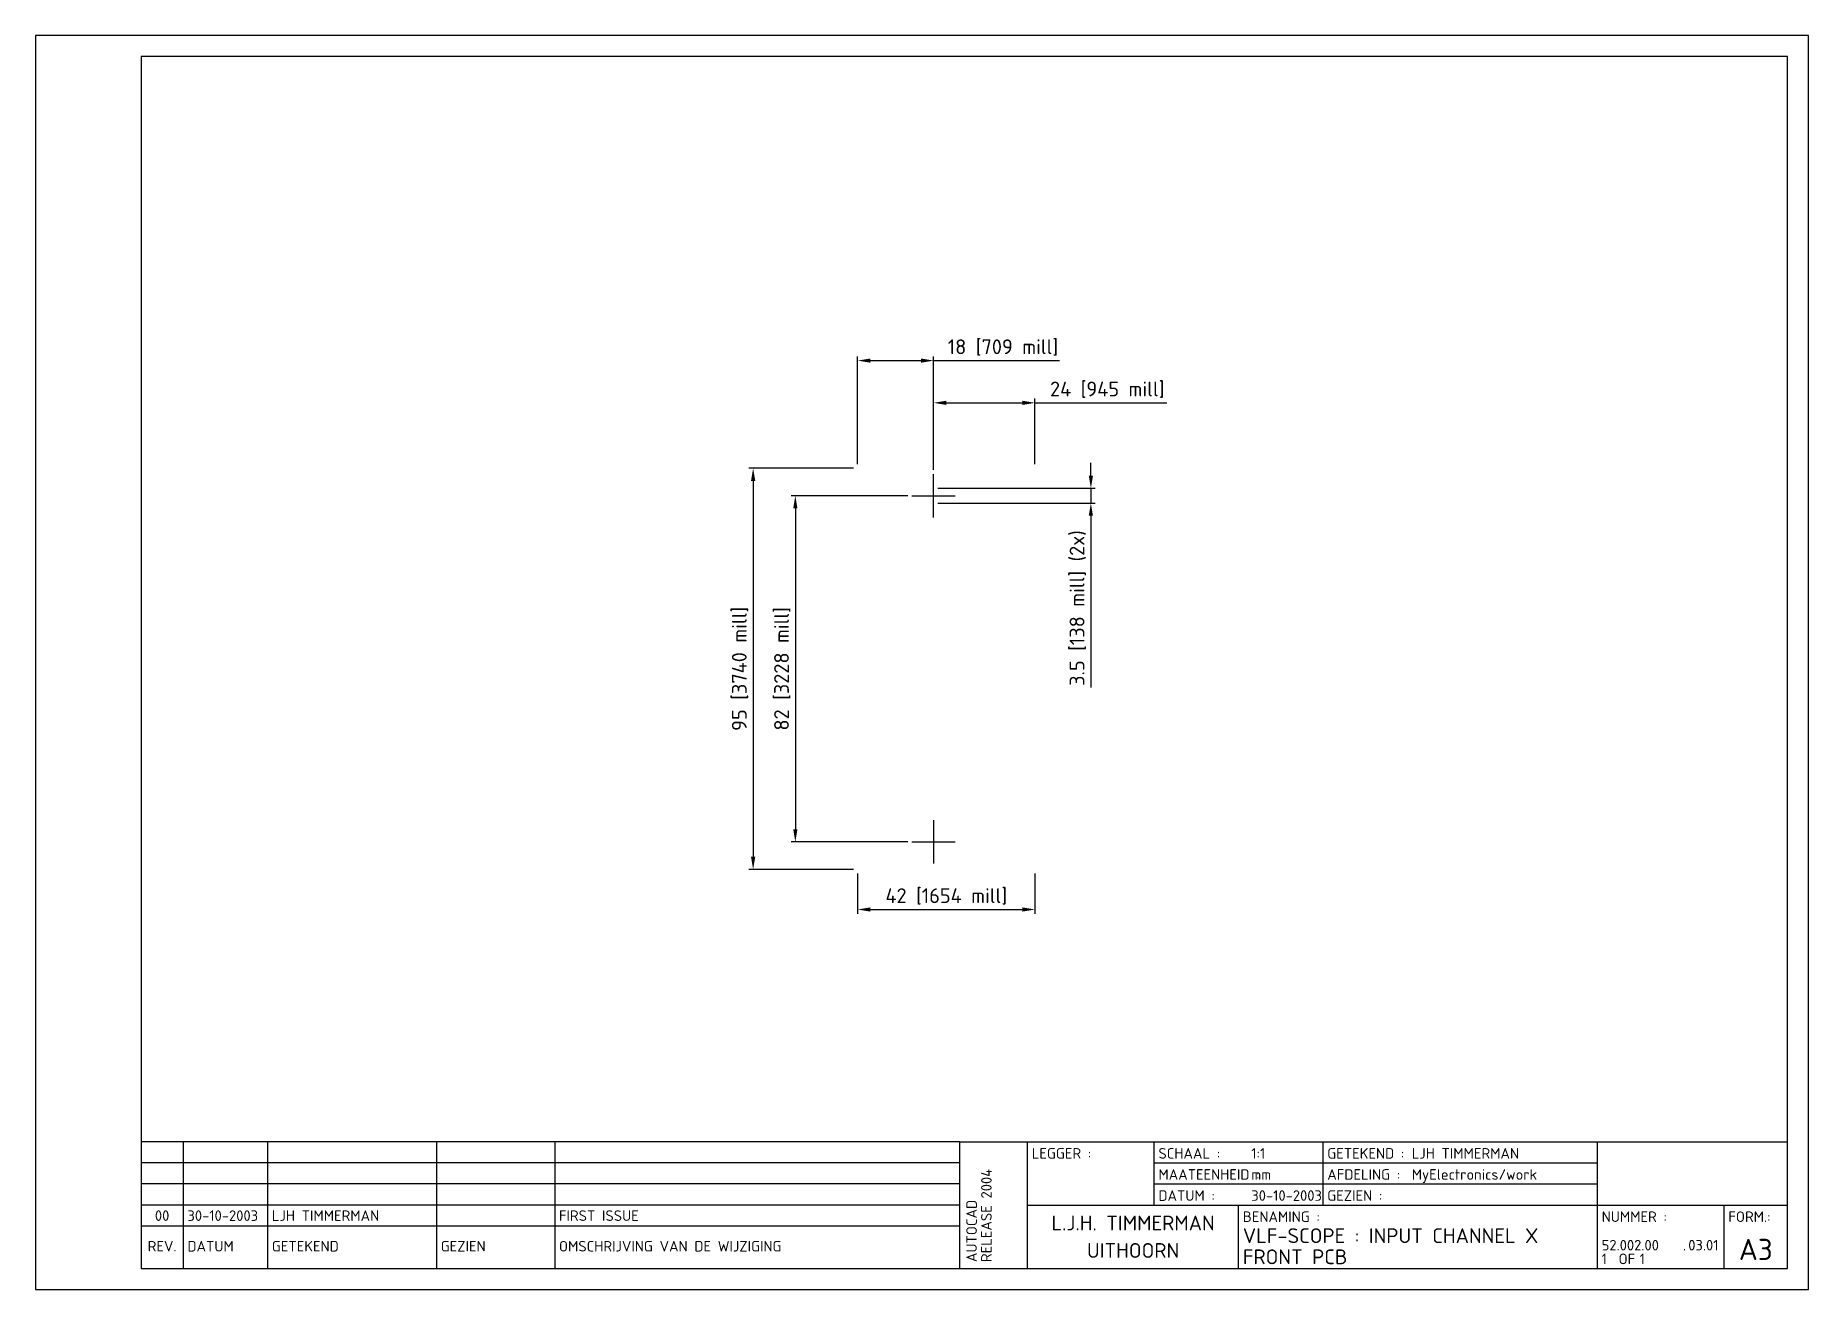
# Paper-space layout 'Layout1' of a CAD drawing. Extents: x 0 to 420, y 0 to 297.
# The model-space entities are those that its viewports show. They can reach past a viewport. Long polylines and large blocks are cut down to what shows.
import ezdxf
from ezdxf.enums import TextEntityAlignment as Align

# ---------------------------------------------------------------- set-up
doc = ezdxf.new("R2010")
doc.units = 0
doc.header["$LTSCALE"] = 10
doc.header["$MEASUREMENT"] = 0
doc.header["$PDMODE"] = 98
doc.header["$PDSIZE"] = -3
doc.linetypes.add('CENTER', pattern=[2, 1.25, -0.25, 0.25, -0.25])
doc.layers.get('0').update_dxf_attribs({"linetype": 'CONTINUOUS'})
doc.layers.get('DEFPOINTS').update_dxf_attribs({"linetype": 'CONTINUOUS'})
for name, color, linetype in [('DIMENSIONS', 1, 'CONTINUOUS'), ('GENERAL', 7, 'CONTINUOUS'), ('TITLEBLOCK', 7, 'CONTINUOUS')]:
    doc.layers.add(name, color=color, linetype=linetype)
doc.styles.add('ISO', font='isocpeur.ttf')
doc.dimstyles.get("Standard").update_dxf_attribs({"dimtxt": 3.5, "dimasz": 3, "dimexe": 1, "dimexo": 1, "dimgap": 1, "dimtad": 1, "dimdec": 3, "dimdsep": 46, "dimtxsty": 'ISO', "dimcen": 1, "dimclrt": 2, "dimadec": 0, "dimazin": 0, "dimtfac": 1, "dimtdec": 3, "dimtmove": 0, "dimatfit": 3, "dimfxl": 0, "dimtolj": 1, "dimarcsym": 0})

# ---------------------------------------------------------------- blocks, each defined once
blk = doc.blocks.new('A3')
at = {"layer": 'TITLEBLOCK', "color": 3}
for p, q in [((219, 35), (25, 35)), ((219, 35), (415, 35)), ((219, 5), (219, 35)), ((235, 5), (235, 35)), ((265, 20), (265, 35)), ((305, 20), (305, 35)), ((370, 5), (370, 35)), ((265, 30), (370, 30)), ((265, 25), (370, 25)), ((235, 20), (415, 20)), ((285, 5), (285, 20)), ((400, 5), (400, 20)), ((219, 15), (25, 15))]:
    blk.add_line(p, q, dxfattribs=at)
at = {"layer": 'TITLEBLOCK'}
for p, q in [((35, 35), (35, 5)), ((55, 35), (55, 5)), ((95, 35), (95, 5)), ((123, 35), (123, 5)), ((219, 30), (25, 30)), ((219, 25), (25, 25)), ((219, 20), (25, 20))]:
    blk.add_line(p, q, dxfattribs=at)
at = {"layer": 'TITLEBLOCK', "color": 1}
blk.add_lwpolyline([(0, 0), (420, 0), (420, 297), (0, 297)], close=True, dxfattribs=at)
at = {"layer": 'TITLEBLOCK', "color": 4}
blk.add_lwpolyline([(25, 5), (415, 5), (415, 292), (25, 292), (25, 5)], dxfattribs=at)
at = {"layer": 'TITLEBLOCK', "style": 'ISO'}
for s, p in [('LEGGER :', (236, 31)), ('SCHAAL :', (266, 31)), ('GETEKEND :', (306, 31)), ('MAATEENHEID :', (266, 26)), ('AFDELING :', (306, 26)), ('DATUM :', (266, 21)), ('GEZIEN :', (306, 21)), ('BENAMING :', (286, 16)), ('NUMMER :', (371, 16)), ('FORM.:', (401, 16)), ('DATUM', (36, 9)), ('GETEKEND', (56, 9)), ('GEZIEN', (96, 9)), ('OMSCHRIJVING VAN DE WIJZIGING', (124, 9)), ('OF', (375, 6)), ('.', (390.25, 9.25))]:
    blk.add_text(s, height=2.5, dxfattribs=at).set_placement(p)
blk.add_text('REV.', height=2.5, dxfattribs=at).set_placement((30, 9), align=Align.CENTER)
for tag, p in [('REV4', (30, 31.25)), ('REV3', (30, 26.25)), ('REV2', (30, 21.25)), ('REV1', (30, 16.25))]:
    blk.add_attdef(tag, text='', height=2.5, dxfattribs=at).set_placement(p, align=Align.CENTER)
for tag, p in [('DATUM4', (36, 31.25)), ('GET4', (56, 31.25)), ('GEZ4', (96, 31.25)), ('OMSCHR4', (124, 31.25)), ('DATUM3', (36, 26.25)), ('GET3', (56, 26.25)), ('GEZ3', (96, 26.25)), ('OMSCHR3', (124, 26.25)), ('DATUM2', (36, 21.25)), ('GET2', (56, 21.25)), ('GEZ2', (96, 21.25)), ('OMSCHR2', (124, 21.25)), ('DATUM1', (36, 16.25)), ('GET1', (56, 16.25)), ('GEZ1', (96, 16.25)), ('OMSCHR1', (124, 16.25))]:
    blk.add_attdef(tag, p, '', height=2.5, dxfattribs=at)
at = {"layer": 'TITLEBLOCK', "color": 2, "style": 'ISO'}
for tag, p, height in [('S', (288, 31), 2.5), ('GET', (326, 31), 2.5), ('OPM1', (371, 31), 2.5), ('ME', (288, 26), 2.5), ('AFD', (326, 26), 2.5), ('OPM2', (371, 26), 2.5), ('LDATUM', (245.5, 21), 2.5), ('DATUM', (288, 21), 2.5), ('GEZ', (326, 21), 2.5), ('OPM3', (371, 21), 2.5), ('BEN1', (286, 11), 3.5), ('CAT', (371, 12.5), 2.5), ('INST', (378, 12.5), 2.5), ('BEN2', (286, 6), 3.5), ('PARTNO', (371, 9.25), 2.5), ('B', (371, 6), 2.5), ('NOBLZ', (380, 6), 2.5), ('TEK', (391.5, 9.25), 2.5)]:
    blk.add_attdef(tag, p, '', height=height, dxfattribs=at)
at = {"layer": 'TITLEBLOCK', "color": 3, "style": 'ISO'}
blk.add_attdef('L', (236, 21), '', height=5, dxfattribs=at)
at = {"layer": 'TITLEBLOCK', "color": 2, "style": 'ISO'}
for tag, p in [('DOSNAAM', (230, 6.5)), ('SYSTEEM', (223, 6.5)), ('FLOPPY', (233.5, 6.5)), ('REL', (226.5, 6.5))]:
    blk.add_attdef(tag, p, '', height=2.5, rotation=90, dxfattribs=at)
for tag, p in [('NAAM', (260, 14)), ('PLAATS', (260, 7.5))]:
    blk.add_attdef(tag, text='', height=3.5, dxfattribs=at).set_placement(p, align=Align.CENTER)
at = {"layer": 'TITLEBLOCK', "color": 3, "style": 'ISO'}
blk.add_attdef('F', text='', height=5, dxfattribs=at).set_placement((407.5, 7), align=Align.CENTER)
blk = doc.blocks.new('*D1')
at = {"layer": 'DEFPOINTS', "color": 0}
for p in [(194.75, 194.5), (170, 99.5), (194.75, 99.5)]:
    blk.add_point(p, dxfattribs=at)
at = {"layer": 'DIMENSIONS', "color": 0, "lineweight": -2}
for p, q in [((193.75, 194.5), (169, 194.5)), ((170, 191.5), (170, 102.5)), ((193.75, 99.5), (169, 99.5))]:
    blk.add_line(p, q, dxfattribs=at)
at = {"layer": 'DIMENSIONS', "color": 0}
for points in [[(169.5, 191.5), (170.5, 191.5), (170, 194.5)], [(169.5, 102.5), (170.5, 102.5), (170, 99.5)]]:
    blk.add_solid(points, dxfattribs=at)
at = {"layer": 'DIMENSIONS', "color": 2, "insert": (166.9, 147), "char_height": 3.5, "attachment_point": 5, "rotation": 90, "style": 'ISO'}
blk.add_mtext('\\A1;95 [3740 mill]', dxfattribs=at)
blk = doc.blocks.new('*D2')
at = {"layer": 'DEFPOINTS', "color": 0}
for p in [(207.63, 188), (180, 106), (207.63, 106)]:
    blk.add_point(p, dxfattribs=at)
at = {"layer": 'DIMENSIONS', "color": 0, "lineweight": -2}
for p, q in [((206.63, 188), (179, 188)), ((180, 185), (180, 109)), ((206.63, 106), (179, 106))]:
    blk.add_line(p, q, dxfattribs=at)
at = {"layer": 'DIMENSIONS', "color": 0}
for points in [[(179.5, 185), (180.5, 185), (180, 188)], [(179.5, 109), (180.5, 109), (180, 106)]]:
    blk.add_solid(points, dxfattribs=at)
at = {"layer": 'DIMENSIONS', "color": 2, "insert": (176.9, 147), "char_height": 3.5, "attachment_point": 5, "rotation": 90, "style": 'ISO'}
blk.add_mtext('\\A1;82 [3228 mill]', dxfattribs=at)
blk = doc.blocks.new('*D3')
at = {"layer": 'DEFPOINTS', "color": 0}
for p in [(194.75, 99.5), (236.75, 99.5), (236.75, 90)]:
    blk.add_point(p, dxfattribs=at)
at = {"layer": 'DIMENSIONS', "color": 0, "lineweight": -2}
for p, q in [((194.75, 98.5), (194.75, 89)), ((236.75, 98.5), (236.75, 89)), ((197.75, 90), (233.75, 90))]:
    blk.add_line(p, q, dxfattribs=at)
at = {"layer": 'DIMENSIONS', "color": 0}
for points in [[(197.75, 90.5), (197.75, 89.5), (194.75, 90)], [(233.75, 90.5), (233.75, 89.5), (236.75, 90)]]:
    blk.add_solid(points, dxfattribs=at)
at = {"layer": 'DIMENSIONS', "color": 2, "insert": (215.75, 93.1), "char_height": 3.5, "attachment_point": 5, "style": 'ISO'}
blk.add_mtext('\\A1;42 [1654 mill]', dxfattribs=at)
blk = doc.blocks.new('*D4')
at = {"layer": 'DEFPOINTS', "color": 0}
for p in [(212.75, 220), (194.75, 194.5), (212.75, 193.12)]:
    blk.add_point(p, dxfattribs=at)
at = {"layer": 'DIMENSIONS', "color": 0, "lineweight": -2}
for p, q in [((194.75, 195.5), (194.75, 221)), ((197.75, 220), (209.75, 220)), ((212.75, 194.12), (212.75, 221)), ((212.75, 220), (242.6, 220))]:
    blk.add_line(p, q, dxfattribs=at)
at = {"layer": 'DIMENSIONS', "color": 0}
for points in [[(197.75, 220.5), (197.75, 219.5), (194.75, 220)], [(209.75, 220.5), (209.75, 219.5), (212.75, 220)]]:
    blk.add_solid(points, dxfattribs=at)
at = {"layer": 'DIMENSIONS', "color": 2, "insert": (229.18, 223.1), "char_height": 3.5, "attachment_point": 5, "style": 'ISO'}
blk.add_mtext('\\A1;18 [709 mill]', dxfattribs=at)
blk = doc.blocks.new('*D5')
at = {"layer": 'DEFPOINTS', "color": 0}
for p in [(236.75, 210), (236.75, 194.5), (212.75, 193.12)]:
    blk.add_point(p, dxfattribs=at)
at = {"layer": 'DIMENSIONS', "color": 0, "lineweight": -2}
for p, q in [((212.75, 194.12), (212.75, 211)), ((215.75, 210), (233.75, 210)), ((236.75, 195.5), (236.75, 211)), ((236.75, 210), (268, 210))]:
    blk.add_line(p, q, dxfattribs=at)
at = {"layer": 'DIMENSIONS', "color": 0}
for points in [[(215.75, 210.5), (215.75, 209.5), (212.75, 210)], [(233.75, 210.5), (233.75, 209.5), (236.75, 210)]]:
    blk.add_solid(points, dxfattribs=at)
at = {"layer": 'DIMENSIONS', "color": 2, "insert": (253.88, 213.1), "char_height": 3.5, "attachment_point": 5, "style": 'ISO'}
blk.add_mtext('\\A1;24 [945 mill]', dxfattribs=at)
blk = doc.blocks.new('*D6')
at = {"layer": 'DEFPOINTS', "color": 0}
for p in [(212.75, 189.75), (212.75, 186.25), (250, 186.25)]:
    blk.add_point(p, dxfattribs=at)
at = {"layer": 'DIMENSIONS', "color": 0, "lineweight": -2}
for p, q in [((250, 192.75), (250, 195.75)), ((213.75, 189.75), (251, 189.75)), ((250, 189.75), (250, 186.25)), ((213.75, 186.25), (251, 186.25)), ((250, 183.25), (250, 142.55))]:
    blk.add_line(p, q, dxfattribs=at)
at = {"layer": 'DIMENSIONS', "color": 0}
for points in [[(249.5, 192.75), (250.5, 192.75), (250, 189.75)], [(249.5, 183.25), (250.5, 183.25), (250, 186.25)]]:
    blk.add_solid(points, dxfattribs=at)
at = {"layer": 'DIMENSIONS', "color": 2, "insert": (246.9, 161.4), "char_height": 3.5, "attachment_point": 5, "rotation": 90, "style": 'ISO'}
blk.add_mtext('\\A1;3.5 [138 mill] (2x)', dxfattribs=at)

msp = doc.modelspace()

# ---------------------------------------------------------------- linework, layer by layer
at = {"layer": 'GENERAL', "color": 1, "linetype": 'CENTER'}
for p, q in [((18, 83.375), (18, 93.625)), ((12.875, 88.5), (23.125, 88.5)), ((18, 11.625), (18, 1.375)), ((12.875, 6.5), (23.125, 6.5))]:
    msp.add_line(p, q, dxfattribs=at)

psp = doc.layouts.get("Layout1")

# ---------------------------------------------------------------- block references
ref = psp.add_blockref('A3', (0, 0))
ref.add_attrib('PARTNO', '52.002.00', (371, 9.25), dxfattribs={"layer": 'TITLEBLOCK', "color": 2, "height": 2.5, "style": 'ISO'})
ref.add_attrib('TEK', '03.01', (391.5, 9.25), dxfattribs={"layer": 'TITLEBLOCK', "color": 2, "height": 2.5, "style": 'ISO'})
ref.add_attrib('B', '1', (371, 6), dxfattribs={"layer": 'TITLEBLOCK', "color": 2, "height": 2.5, "style": 'ISO'})
ref.add_attrib('NOBLZ', '1', (380, 6), dxfattribs={"layer": 'TITLEBLOCK', "color": 2, "height": 2.5, "style": 'ISO'})
ref.add_attrib('F', 'A3', dxfattribs={"layer": 'TITLEBLOCK', "color": 3, "height": 5, "style": 'ISO'}).set_placement((407.5, 7), align=Align.CENTER)
ref.add_attrib('BEN1', 'VLF-SCOPE : INPUT CHANNEL X', (286, 11), dxfattribs={"layer": 'TITLEBLOCK', "color": 2, "height": 3.5, "style": 'ISO'})
ref.add_attrib('BEN2', 'FRONT PCB', (286, 6), dxfattribs={"layer": 'TITLEBLOCK', "color": 2, "height": 3.5, "style": 'ISO'})
ref.add_attrib('S', '1:1', (288, 31), dxfattribs={"layer": 'TITLEBLOCK', "color": 2, "height": 2.5, "style": 'ISO'})
ref.add_attrib('ME', 'mm', (288, 26), dxfattribs={"layer": 'TITLEBLOCK', "color": 2, "height": 2.5, "style": 'ISO'})
ref.add_attrib('DATUM', '30-10-2003', (288, 21), dxfattribs={"layer": 'TITLEBLOCK', "color": 2, "height": 2.5, "style": 'ISO'})
ref.add_attrib('GET', 'LJH TIMMERMAN', (326, 31), dxfattribs={"layer": 'TITLEBLOCK', "color": 2, "height": 2.5, "style": 'ISO'})
ref.add_attrib('AFD', 'MyElectronics/work', (326, 26), dxfattribs={"layer": 'TITLEBLOCK', "color": 2, "height": 2.5, "style": 'ISO'})
ref.add_attrib('NAAM', 'L.J.H. TIMMERMAN', dxfattribs={"layer": 'TITLEBLOCK', "color": 2, "height": 3.5, "style": 'ISO'}).set_placement((260, 14), align=Align.CENTER)
ref.add_attrib('PLAATS', 'UITHOORN', dxfattribs={"layer": 'TITLEBLOCK', "color": 2, "height": 3.5, "style": 'ISO'}).set_placement((260, 7.5), align=Align.CENTER)
ref.add_attrib('SYSTEEM', 'AUTOCAD', (223, 6.5), dxfattribs={"layer": 'TITLEBLOCK', "color": 2, "height": 2.5, "rotation": 90, "style": 'ISO'})
ref.add_attrib('REL', 'RELEASE 2004', (226.5, 6.5), dxfattribs={"layer": 'TITLEBLOCK', "color": 2, "height": 2.5, "rotation": 90, "style": 'ISO'})
ref.add_attrib('REV1', '00', dxfattribs={"layer": 'TITLEBLOCK', "height": 2.5, "style": 'ISO'}).set_placement((30, 16.25), align=Align.CENTER)
ref.add_attrib('DATUM1', '30-10-2003', (36, 16.25), dxfattribs={"layer": 'TITLEBLOCK', "height": 2.5, "style": 'ISO'})
ref.add_attrib('GET1', 'LJH TIMMERMAN', (56, 16.25), dxfattribs={"layer": 'TITLEBLOCK', "height": 2.5, "style": 'ISO'})
ref.add_attrib('OMSCHR1', 'FIRST ISSUE', (124, 16.25), dxfattribs={"layer": 'TITLEBLOCK', "height": 2.5, "style": 'ISO'})

# ---------------------------------------------------------------- dimensions: what is measured, and where the dimension line sits
at = {"layer": 'DIMENSIONS'}
for base, p1, p2, picture, middle in [((212.7502, 220), (194.7502, 194.499), (212.7502, 193.124), '*D4', (229.1752, 223.1)), ((236.7502, 210), (212.7502, 193.124), (236.7502, 194.499), '*D5', (253.8752, 213.1)), ((236.7502, 90), (194.7502, 99.499), (236.7502, 99.499), '*D3', (215.7502, 93.1))]:
    dim = psp.add_linear_dim(base=base, p1=p1, p2=p2, dimstyle='Standard', dxfattribs=at)
    dim.commit()
    dim.dimension.update_dxf_attribs({"geometry": picture, "text_midpoint": middle})
for base, p1, p2, picture, middle in [((170, 99.499), (194.7502, 194.499), (194.7502, 99.499), '*D1', (166.9, 146.999)), ((180, 105.999), (207.6252, 187.999), (207.6252, 105.999), '*D2', (176.9, 146.999))]:
    dim = psp.add_linear_dim(base=base, p1=p1, p2=p2, angle=90, dimstyle='Standard', dxfattribs=at)
    dim.commit()
    dim.dimension.update_dxf_attribs({"geometry": picture, "text_midpoint": middle})
dim = psp.add_linear_dim(base=(250, 186.249), p1=(212.7502, 189.749), p2=(212.7502, 186.249), angle=90, text='<> (2x)', dimstyle='Standard', dxfattribs=at)
dim.commit()
dim.dimension.update_dxf_attribs({"geometry": '*D6', "text_midpoint": (246.9, 161.399)})

# ---------------------------------------------------------------- viewports
at = {"layer": 'GENERAL'}
psp.add_viewport(center=(220, 163.5), size=(390, 257), view_center_point=(25.2498, 64.001), view_height=257, dxfattribs=at)

doc.saveas('drawing.dxf')
